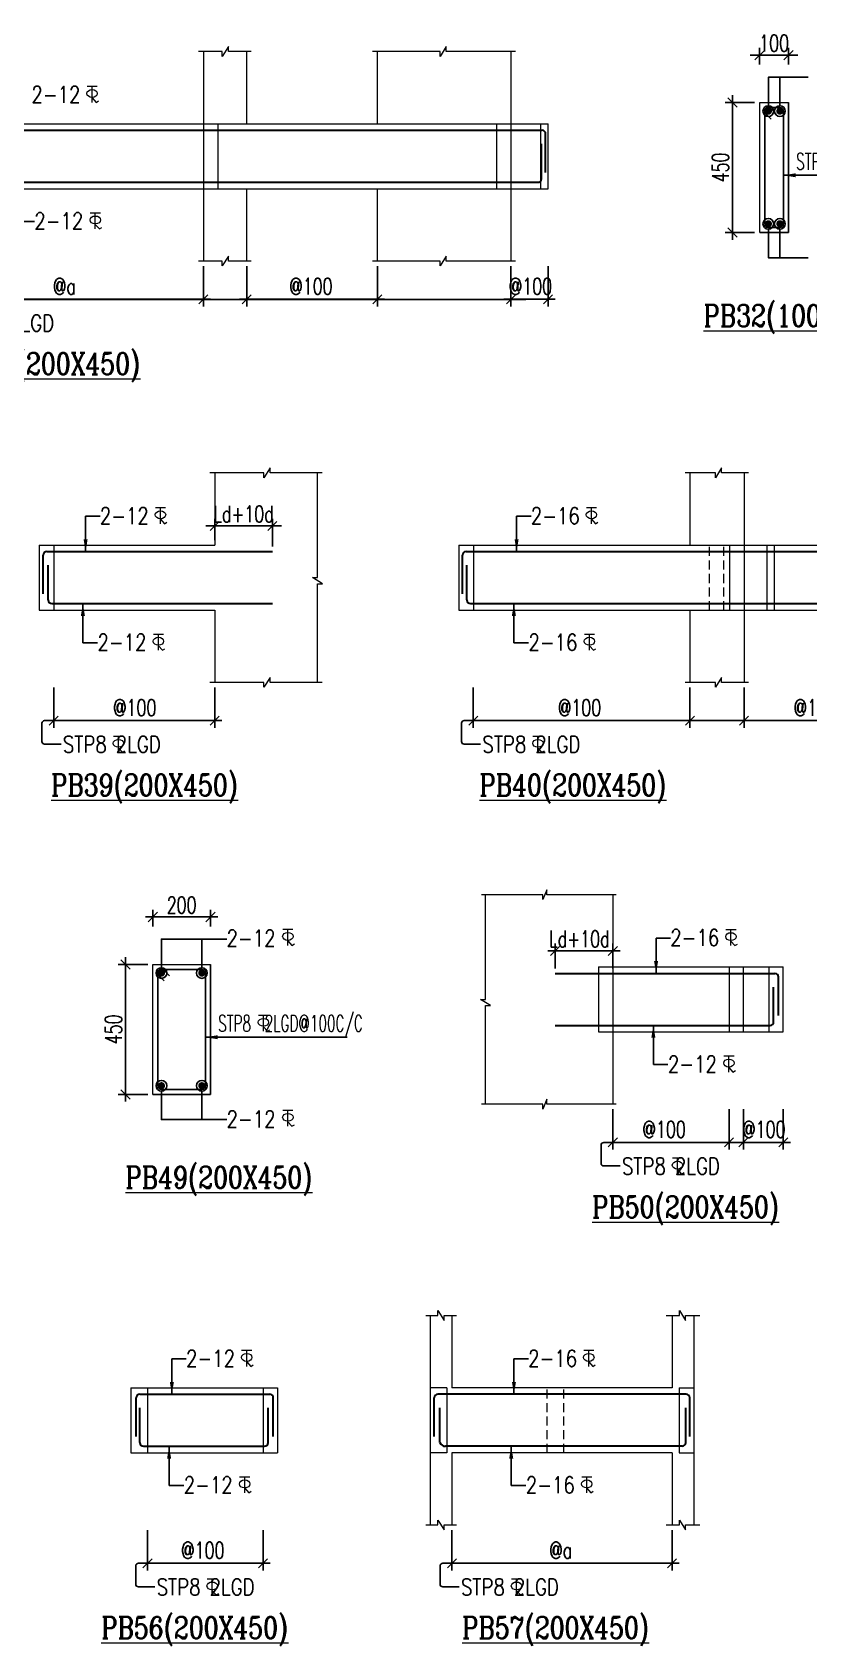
# Model space of a CAD drawing. Header units: millimetres. Extents: x 1277257 to 1543892, y 206696 to 309376.
# Drawn here: x 1515721 to 1526478, y 217392 to 239728 of the extents above; entities that cross this region are included whole.
import ezdxf

# ---------------------------------------------------------------- set-up
doc = ezdxf.new("R2010")
doc.units = ezdxf.units.MM
doc.header["$LTSCALE"] = 500
doc.header["$MEASUREMENT"] = 0
doc.header["$PDMODE"] = 34
doc.linetypes.add('HIDDEN', pattern=[0.375, 0.25, -0.125])
doc.layers.get('Defpoints').update_dxf_attribs({"lineweight": 0})
for name, color, linetype, lineweight in [('BEAM ELE', 2, 'Continuous', 15), ('DIM', 1, 'Continuous', 20), ('TAXT', 3, 'Continuous', 15), ('TEXT', 7, 'Continuous', 13), ('TEXT2', 3, 'Continuous', 15), ('TOWER AREA BEAM..', 3, 'Continuous', 20)]:
    doc.layers.add(name, color=color, linetype=linetype, lineweight=lineweight)
for name, color, linetype in [('D', 10, 'Continuous'), ('DIM-ST', 1, 'Continuous'), ('ST DIM.', 1, 'Continuous'), ('STEEL', 1, 'Continuous')]:
    doc.layers.add(name, color=color, linetype=linetype)
doc.styles.add('2MM', font='romans.shx', dxfattribs={"width": 0.7})
doc.styles.add('BHTESHT$0$HSCC2', font='romanc.shx')
doc.styles.add('haider', font='romans.shx')
doc.dimstyles.new('SHUIB MOD.', dxfattribs={"dimtxt": 230, "dimasz": 130, "dimexe": 100, "dimexo": 70, "dimgap": 50, "dimtad": 2, "dimdec": 0, "dimzin": 4, "dimdsep": 46, "dimtxsty": '2MM', "dimblk": 'OBLIQUE', "dimcen": 0.09, "dimdle": 100, "dimclrd": 1, "dimclre": 1, "dimclrt": 3, "dimadec": 0, "dimazin": 0, "dimtfac": 1, "dimtdec": 0, "dimtix": 1, "dimtmove": 2, "dimatfit": 3, "dimfxl": 100, "dimtolj": 1, "dimlwd": -1, "dimarcsym": 0})

# ---------------------------------------------------------------- blocks, each defined once
blk = doc.blocks.new('A$C76682FD6')
at = {"layer": 'TEXT', "color": 3, "ltscale": 0.2}
for p, q in [((143, 219, -1), (2, 219, -1)), ((72, 0, -1), (72, 219, -1)), ((72, 63, -1), (128, 0, -1)), ((128, 0, -1), (162, 21))]:
    blk.add_line(p, q, dxfattribs=at)
blk.add_ellipse((72, 124, -1), major_axis=(72.3, 0), ratio=0.753223, dxfattribs=at)
blk = doc.blocks.new('_Oblique')
at = {"color": 0, "linetype": 'ByBlock', "lineweight": -2}
blk.add_line((-0.5, -0.5), (0.5, 0.5), dxfattribs=at)
blk = doc.blocks.new('*D160')
at = {"layer": 'Defpoints', "color": 0, "ltscale": 100, "transparency": 16777216}
for p in [(1514542, 236561, 1175953), (1518092, 236561, 1175953), (1518092, 236031)]:
    blk.add_point(p, dxfattribs=at)
at = {"layer": 'ST DIM.', "color": 1, "lineweight": -2, "ltscale": 100, "transparency": 16777216}
for p, q in [((1514542, 236491), (1514542, 235931)), ((1518092, 236491), (1518092, 235931))]:
    blk.add_line(p, q, dxfattribs=at)
at = {"layer": 'ST DIM.', "color": 1, "ltscale": 100, "transparency": 16777216}
blk.add_line((1514442, 236031), (1518192, 236031), dxfattribs=at)
at = {"layer": 'ST DIM.', "color": 1, "ltscale": 100, "transparency": 16777216, "xscale": 125, "yscale": 125, "zscale": 125, "rotation": 180}
blk.add_blockref('_Oblique', (1514542, 236031), dxfattribs=at)
at = {"layer": 'ST DIM.', "color": 1, "ltscale": 100, "transparency": 16777216, "xscale": 125, "yscale": 125, "zscale": 125}
blk.add_blockref('_Oblique', (1518092, 236031), dxfattribs=at)
at = {"layer": 'ST DIM.', "color": 3, "ltscale": 100, "transparency": 16777216, "insert": (1516167, 236211), "char_height": 230, "attachment_point": 5, "style": '2MM'}
blk.add_mtext('\\A1;@a', dxfattribs=at)
blk = doc.blocks.new('*D161')
at = {"layer": 'Defpoints', "color": 0, "ltscale": 100, "transparency": 16777216}
for p in [(1518692, 236561, 1175953), (1520502, 236561, 1175953), (1520502, 236031)]:
    blk.add_point(p, dxfattribs=at)
at = {"layer": 'ST DIM.', "color": 1, "lineweight": -2, "ltscale": 100, "transparency": 16777216}
for p, q in [((1518692, 236491), (1518692, 235931)), ((1520502, 236491), (1520502, 235931))]:
    blk.add_line(p, q, dxfattribs=at)
at = {"layer": 'ST DIM.', "color": 1, "ltscale": 100, "transparency": 16777216}
blk.add_line((1518592, 236031), (1520602, 236031), dxfattribs=at)
at = {"layer": 'ST DIM.', "color": 1, "ltscale": 100, "transparency": 16777216, "xscale": 125, "yscale": 125, "zscale": 125, "rotation": 180}
blk.add_blockref('_Oblique', (1518692, 236031), dxfattribs=at)
at = {"layer": 'ST DIM.', "color": 1, "ltscale": 100, "transparency": 16777216, "xscale": 125, "yscale": 125, "zscale": 125}
blk.add_blockref('_Oblique', (1520502, 236031), dxfattribs=at)
at = {"layer": 'ST DIM.', "color": 3, "ltscale": 100, "transparency": 16777216, "insert": (1519582, 236211), "char_height": 230, "attachment_point": 5, "style": '2MM'}
blk.add_mtext('\\A1;@100', dxfattribs=at)
blk = doc.blocks.new('*D162')
at = {"layer": 'Defpoints', "color": 0, "ltscale": 100, "transparency": 16777216}
for p in [(1522352, 236561, 1175953), (1522867, 236561, 1175953), (1522867, 236031)]:
    blk.add_point(p, dxfattribs=at)
at = {"layer": 'ST DIM.', "color": 1, "lineweight": -2, "ltscale": 100, "transparency": 16777216}
for p, q in [((1522352, 236491), (1522352, 235931)), ((1522867, 236491), (1522867, 235931))]:
    blk.add_line(p, q, dxfattribs=at)
at = {"layer": 'ST DIM.', "color": 1, "ltscale": 100, "transparency": 16777216}
blk.add_line((1522252, 236031), (1522967, 236031), dxfattribs=at)
at = {"layer": 'ST DIM.', "color": 1, "ltscale": 100, "transparency": 16777216, "xscale": 125, "yscale": 125, "zscale": 125, "rotation": 180}
blk.add_blockref('_Oblique', (1522352, 236031), dxfattribs=at)
at = {"layer": 'ST DIM.', "color": 1, "ltscale": 100, "transparency": 16777216, "xscale": 125, "yscale": 125, "zscale": 125}
blk.add_blockref('_Oblique', (1522867, 236031), dxfattribs=at)
at = {"layer": 'ST DIM.', "color": 3, "ltscale": 100, "transparency": 16777216, "insert": (1522623, 236211), "char_height": 230, "attachment_point": 5, "style": '2MM'}
blk.add_mtext('\\A1;@100', dxfattribs=at)
blk = doc.blocks.new('*D163')
at = {"layer": 'Defpoints', "color": 0, "ltscale": 100, "transparency": 16777216}
for p in [(1525798, 239412), (1525798, 239210, 0), (1526198, 239210, 0)]:
    blk.add_point(p, dxfattribs=at)
at = {"layer": 'DIM-ST', "color": 1, "lineweight": -2, "ltscale": 100, "transparency": 16777216}
for p, q in [((1525798, 239280), (1525798, 239512)), ((1526198, 239280), (1526198, 239512))]:
    blk.add_line(p, q, dxfattribs=at)
at = {"layer": 'DIM-ST', "color": 1, "ltscale": 100, "transparency": 16777216}
for p, q in [((1525798, 239412), (1525668, 239412)), ((1526198, 239412), (1525798, 239412)), ((1526198, 239412), (1526328, 239412))]:
    blk.add_line(p, q, dxfattribs=at)
at = {"layer": 'DIM-ST', "color": 1, "ltscale": 100, "transparency": 16777216, "xscale": 130, "yscale": 130, "zscale": 130}
blk.add_blockref('_Oblique', (1525798, 239412), dxfattribs=at)
at = {"layer": 'DIM-ST', "color": 1, "ltscale": 100, "transparency": 16777216, "xscale": 130, "yscale": 130, "zscale": 130, "rotation": 180}
blk.add_blockref('_Oblique', (1526198, 239412), dxfattribs=at)
at = {"layer": 'DIM-ST', "color": 3, "ltscale": 100, "transparency": 16777216, "insert": (1525998, 239577), "char_height": 230, "attachment_point": 5, "style": '2MM'}
blk.add_mtext('\\A1;100', dxfattribs=at)
blk = doc.blocks.new('*D164')
at = {"layer": 'Defpoints', "color": 0, "ltscale": 100, "transparency": 16777216}
for p in [(1525798, 238756, 0), (1525420, 236956), (1525798, 236956, 0)]:
    blk.add_point(p, dxfattribs=at)
at = {"layer": 'DIM-ST', "color": 1, "ltscale": 100, "transparency": 16777216}
blk.add_line((1525420, 238856), (1525420, 236856), dxfattribs=at)
at = {"layer": 'DIM-ST', "color": 1, "lineweight": -2, "ltscale": 100, "transparency": 16777216}
for p, q in [((1525728, 238756), (1525320, 238756)), ((1525728, 236956), (1525320, 236956))]:
    blk.add_line(p, q, dxfattribs=at)
at = {"layer": 'DIM-ST', "color": 1, "ltscale": 100, "transparency": 16777216, "xscale": 130, "yscale": 130, "zscale": 130}
for p, rotation in [((1525420, 238756), 90), ((1525420, 236956), 270)]:
    blk.add_blockref('_Oblique', p, dxfattribs=dict(at, rotation=rotation))
at = {"layer": 'DIM-ST', "color": 3, "ltscale": 100, "transparency": 16777216, "insert": (1525255, 237856), "char_height": 230, "attachment_point": 5, "rotation": 90, "style": '2MM'}
blk.add_mtext('\\A1;450', dxfattribs=at)
blk = doc.blocks.new('*D174')
at = {"layer": 'Defpoints', "color": 0, "ltscale": 100, "transparency": 16777216}
for p in [(1516019, 230729, 6), (1518249, 230729, 6), (1518249, 230198)]:
    blk.add_point(p, dxfattribs=at)
at = {"layer": 'ST DIM.', "color": 1, "lineweight": -2, "ltscale": 100, "transparency": 16777216}
for p, q in [((1516019, 230659), (1516019, 230098)), ((1518249, 230659), (1518249, 230098))]:
    blk.add_line(p, q, dxfattribs=at)
at = {"layer": 'ST DIM.', "color": 1, "ltscale": 100, "transparency": 16777216}
blk.add_line((1515919, 230198), (1518349, 230198), dxfattribs=at)
at = {"layer": 'ST DIM.', "color": 1, "ltscale": 100, "transparency": 16777216, "xscale": 125, "yscale": 125, "zscale": 125, "rotation": 180}
blk.add_blockref('_Oblique', (1516019, 230198), dxfattribs=at)
at = {"layer": 'ST DIM.', "color": 1, "ltscale": 100, "transparency": 16777216, "xscale": 125, "yscale": 125, "zscale": 125}
blk.add_blockref('_Oblique', (1518249, 230198), dxfattribs=at)
at = {"layer": 'ST DIM.', "color": 3, "ltscale": 100, "transparency": 16777216, "insert": (1517141, 230378), "char_height": 230, "attachment_point": 5, "style": '2MM'}
blk.add_mtext('\\A1;@100', dxfattribs=at)
blk = doc.blocks.new('*D175')
at = {"layer": 'Defpoints', "color": 0, "ltscale": 100, "transparency": 16777216}
for p in [(1519049, 232894), (1518249, 232629), (1519049, 232539, -2615365)]:
    blk.add_point(p, dxfattribs=at)
at = {"layer": 'ST DIM.', "color": 1, "lineweight": -2, "ltscale": 100, "transparency": 16777216}
for p, q in [((1518249, 232699), (1518249, 232994)), ((1519049, 232609), (1519049, 232994))]:
    blk.add_line(p, q, dxfattribs=at)
at = {"layer": 'ST DIM.', "color": 1, "ltscale": 100, "transparency": 16777216}
for p, q in [((1518249, 232894), (1518124, 232894)), ((1518249, 232894), (1519049, 232894)), ((1519049, 232894), (1519174, 232894))]:
    blk.add_line(p, q, dxfattribs=at)
at = {"layer": 'ST DIM.', "color": 1, "ltscale": 100, "transparency": 16777216, "xscale": 125, "yscale": 125, "zscale": 125}
blk.add_blockref('_Oblique', (1518249, 232894), dxfattribs=at)
at = {"layer": 'ST DIM.', "color": 1, "ltscale": 100, "transparency": 16777216, "xscale": 125, "yscale": 125, "zscale": 125, "rotation": 180}
blk.add_blockref('_Oblique', (1519049, 232894), dxfattribs=at)
at = {"layer": 'ST DIM.', "color": 3, "ltscale": 100, "transparency": 16777216, "insert": (1518649, 233059), "char_height": 230, "attachment_point": 5, "style": '2MM'}
blk.add_mtext('\\A1;Ld+10d', dxfattribs=at)
blk = doc.blocks.new('*D176')
at = {"layer": 'Defpoints', "color": 0, "ltscale": 100, "transparency": 16777216}
for p in [(1525582, 230729, 6), (1527531, 230729, 6), (1527531, 230198)]:
    blk.add_point(p, dxfattribs=at)
at = {"layer": 'ST DIM.', "color": 1, "lineweight": -2, "ltscale": 100, "transparency": 16777216}
for p, q in [((1525582, 230659), (1525582, 230098)), ((1527531, 230659), (1527531, 230098))]:
    blk.add_line(p, q, dxfattribs=at)
at = {"layer": 'ST DIM.', "color": 1, "ltscale": 100, "transparency": 16777216}
blk.add_line((1525482, 230198), (1527631, 230198), dxfattribs=at)
at = {"layer": 'ST DIM.', "color": 1, "ltscale": 100, "transparency": 16777216, "xscale": 125, "yscale": 125, "zscale": 125, "rotation": 180}
blk.add_blockref('_Oblique', (1525582, 230198), dxfattribs=at)
at = {"layer": 'ST DIM.', "color": 1, "ltscale": 100, "transparency": 16777216, "xscale": 125, "yscale": 125, "zscale": 125}
blk.add_blockref('_Oblique', (1527531, 230198), dxfattribs=at)
at = {"layer": 'ST DIM.', "color": 3, "ltscale": 100, "transparency": 16777216, "insert": (1526568, 230378), "char_height": 230, "attachment_point": 5, "style": '2MM'}
blk.add_mtext('\\A1;@100', dxfattribs=at)
blk = doc.blocks.new('*D177')
at = {"layer": 'Defpoints', "color": 0, "ltscale": 100, "transparency": 16777216}
for p in [(1521831, 230729, 6), (1524832, 230729, 6), (1524832, 230198)]:
    blk.add_point(p, dxfattribs=at)
at = {"layer": 'ST DIM.', "color": 1, "lineweight": -2, "ltscale": 100, "transparency": 16777216}
for p, q in [((1521831, 230659), (1521831, 230098)), ((1524832, 230659), (1524832, 230098))]:
    blk.add_line(p, q, dxfattribs=at)
at = {"layer": 'ST DIM.', "color": 1, "ltscale": 100, "transparency": 16777216}
blk.add_line((1521731, 230198), (1524932, 230198), dxfattribs=at)
at = {"layer": 'ST DIM.', "color": 1, "ltscale": 100, "transparency": 16777216, "xscale": 125, "yscale": 125, "zscale": 125, "rotation": 180}
blk.add_blockref('_Oblique', (1521831, 230198), dxfattribs=at)
at = {"layer": 'ST DIM.', "color": 1, "ltscale": 100, "transparency": 16777216, "xscale": 125, "yscale": 125, "zscale": 125}
blk.add_blockref('_Oblique', (1524832, 230198), dxfattribs=at)
at = {"layer": 'ST DIM.', "color": 3, "ltscale": 100, "transparency": 16777216, "insert": (1523303, 230378), "char_height": 230, "attachment_point": 5, "style": '2MM'}
blk.add_mtext('\\A1;@100', dxfattribs=at)
blk = doc.blocks.new('*D186')
at = {"layer": 'Defpoints', "color": 0, "ltscale": 100, "transparency": 16777216}
for p in [(1517391, 227480), (1517391, 227278, 0), (1518191, 227278, 0)]:
    blk.add_point(p, dxfattribs=at)
at = {"layer": 'DIM-ST', "color": 1, "ltscale": 100, "transparency": 16777216}
blk.add_line((1518291, 227480), (1517291, 227480), dxfattribs=at)
at = {"layer": 'DIM-ST', "color": 1, "lineweight": -2, "ltscale": 100, "transparency": 16777216}
for p, q in [((1517391, 227348), (1517391, 227580)), ((1518191, 227348), (1518191, 227580))]:
    blk.add_line(p, q, dxfattribs=at)
at = {"layer": 'DIM-ST', "color": 1, "ltscale": 100, "transparency": 16777216, "xscale": 130, "yscale": 130, "zscale": 130, "rotation": 180}
blk.add_blockref('_Oblique', (1517391, 227480), dxfattribs=at)
at = {"layer": 'DIM-ST', "color": 1, "ltscale": 100, "transparency": 16777216, "xscale": 130, "yscale": 130, "zscale": 130}
blk.add_blockref('_Oblique', (1518191, 227480), dxfattribs=at)
at = {"layer": 'DIM-ST', "color": 3, "ltscale": 100, "transparency": 16777216, "insert": (1517791, 227645), "char_height": 230, "attachment_point": 5, "style": '2MM'}
blk.add_mtext('\\A1;200', dxfattribs=at)
blk = doc.blocks.new('*D187')
at = {"layer": 'Defpoints', "color": 0, "ltscale": 100, "transparency": 16777216}
for p in [(1517391, 226824, 0), (1517012, 225024), (1517391, 225024, 0)]:
    blk.add_point(p, dxfattribs=at)
at = {"layer": 'DIM-ST', "color": 1, "lineweight": -2, "ltscale": 100, "transparency": 16777216}
for p, q in [((1517321, 226824), (1516912, 226824)), ((1517321, 225024), (1516912, 225024))]:
    blk.add_line(p, q, dxfattribs=at)
at = {"layer": 'DIM-ST', "color": 1, "ltscale": 100, "transparency": 16777216}
blk.add_line((1517012, 226924), (1517012, 224924), dxfattribs=at)
at = {"layer": 'DIM-ST', "color": 1, "ltscale": 100, "transparency": 16777216, "xscale": 130, "yscale": 130, "zscale": 130}
for p, rotation in [((1517012, 226824), 90), ((1517012, 225024), 270)]:
    blk.add_blockref('_Oblique', p, dxfattribs=dict(at, rotation=rotation))
at = {"layer": 'DIM-ST', "color": 3, "ltscale": 100, "transparency": 16777216, "insert": (1516847, 225924), "char_height": 230, "attachment_point": 5, "rotation": 90, "style": '2MM'}
blk.add_mtext('\\A1;450', dxfattribs=at)
blk = doc.blocks.new('*D188')
at = {"layer": 'Defpoints', "color": 0, "ltscale": 100, "transparency": 16777216}
for p in [(1523764, 224889, 6), (1525374, 224889, 6), (1525374, 224359)]:
    blk.add_point(p, dxfattribs=at)
at = {"layer": 'ST DIM.', "color": 1, "lineweight": -2, "ltscale": 100, "transparency": 16777216}
for p, q in [((1523764, 224819), (1523764, 224259)), ((1525374, 224819), (1525374, 224259))]:
    blk.add_line(p, q, dxfattribs=at)
at = {"layer": 'ST DIM.', "color": 1, "ltscale": 100, "transparency": 16777216}
blk.add_line((1523664, 224359), (1525474, 224359), dxfattribs=at)
at = {"layer": 'ST DIM.', "color": 1, "ltscale": 100, "transparency": 16777216, "xscale": 125, "yscale": 125, "zscale": 125, "rotation": 180}
blk.add_blockref('_Oblique', (1523764, 224359), dxfattribs=at)
at = {"layer": 'ST DIM.', "color": 1, "ltscale": 100, "transparency": 16777216, "xscale": 125, "yscale": 125, "zscale": 125}
blk.add_blockref('_Oblique', (1525374, 224359), dxfattribs=at)
at = {"layer": 'ST DIM.', "color": 3, "ltscale": 100, "transparency": 16777216, "insert": (1524475, 224539), "char_height": 230, "attachment_point": 5, "style": '2MM'}
blk.add_mtext('\\A1;@100', dxfattribs=at)
blk = doc.blocks.new('*D189')
at = {"layer": 'Defpoints', "color": 0, "ltscale": 100, "transparency": 16777216}
for p in [(1525574, 224889, 6), (1526124, 224889, 6), (1526124, 224359)]:
    blk.add_point(p, dxfattribs=at)
at = {"layer": 'ST DIM.', "color": 1, "lineweight": -2, "ltscale": 100, "transparency": 16777216}
for p, q in [((1525574, 224819), (1525574, 224259)), ((1526124, 224819), (1526124, 224259))]:
    blk.add_line(p, q, dxfattribs=at)
at = {"layer": 'ST DIM.', "color": 1, "ltscale": 100, "transparency": 16777216}
blk.add_line((1525474, 224359), (1526224, 224359), dxfattribs=at)
at = {"layer": 'ST DIM.', "color": 1, "ltscale": 100, "transparency": 16777216, "xscale": 125, "yscale": 125, "zscale": 125, "rotation": 180}
blk.add_blockref('_Oblique', (1525574, 224359), dxfattribs=at)
at = {"layer": 'ST DIM.', "color": 1, "ltscale": 100, "transparency": 16777216, "xscale": 125, "yscale": 125, "zscale": 125}
blk.add_blockref('_Oblique', (1526124, 224359), dxfattribs=at)
at = {"layer": 'ST DIM.', "color": 3, "ltscale": 100, "transparency": 16777216, "insert": (1525856, 224539), "char_height": 230, "attachment_point": 5, "style": '2MM'}
blk.add_mtext('\\A1;@100', dxfattribs=at)
blk = doc.blocks.new('*D201')
at = {"layer": 'Defpoints', "color": 0, "ltscale": 100, "transparency": 16777216}
for p in [(1517318, 219063, 6), (1518918, 219063, 6), (1518918, 218533)]:
    blk.add_point(p, dxfattribs=at)
at = {"layer": 'ST DIM.', "color": 1, "lineweight": -2, "ltscale": 100, "transparency": 16777216}
for p, q in [((1517318, 218993), (1517318, 218433)), ((1518918, 218993), (1518918, 218433))]:
    blk.add_line(p, q, dxfattribs=at)
at = {"layer": 'ST DIM.', "color": 1, "ltscale": 100, "transparency": 16777216}
blk.add_line((1517218, 218533), (1519018, 218533), dxfattribs=at)
at = {"layer": 'ST DIM.', "color": 1, "ltscale": 100, "transparency": 16777216, "xscale": 125, "yscale": 125, "zscale": 125, "rotation": 180}
blk.add_blockref('_Oblique', (1517318, 218533), dxfattribs=at)
at = {"layer": 'ST DIM.', "color": 1, "ltscale": 100, "transparency": 16777216, "xscale": 125, "yscale": 125, "zscale": 125}
blk.add_blockref('_Oblique', (1518918, 218533), dxfattribs=at)
at = {"layer": 'ST DIM.', "color": 3, "ltscale": 100, "transparency": 16777216, "insert": (1518084, 218713), "char_height": 230, "attachment_point": 5, "style": '2MM'}
blk.add_mtext('\\A1;@100', dxfattribs=at)
blk = doc.blocks.new('*D202')
at = {"layer": 'Defpoints', "color": 0, "ltscale": 100, "transparency": 16777216}
for p in [(1521534, 219063, 6), (1524584, 219063, 6), (1521534, 218533)]:
    blk.add_point(p, dxfattribs=at)
at = {"layer": 'ST DIM.', "color": 1, "lineweight": -2, "ltscale": 100, "transparency": 16777216}
for p, q in [((1521534, 218993), (1521534, 218433)), ((1524584, 218993), (1524584, 218433))]:
    blk.add_line(p, q, dxfattribs=at)
at = {"layer": 'ST DIM.', "color": 1, "ltscale": 100, "transparency": 16777216}
blk.add_line((1524684, 218533), (1521434, 218533), dxfattribs=at)
at = {"layer": 'ST DIM.', "color": 1, "ltscale": 100, "transparency": 16777216, "xscale": 125, "yscale": 125, "zscale": 125, "rotation": 180}
blk.add_blockref('_Oblique', (1521534, 218533), dxfattribs=at)
at = {"layer": 'ST DIM.', "color": 1, "ltscale": 100, "transparency": 16777216, "xscale": 125, "yscale": 125, "zscale": 125}
blk.add_blockref('_Oblique', (1524584, 218533), dxfattribs=at)
at = {"layer": 'ST DIM.', "color": 3, "ltscale": 100, "transparency": 16777216, "insert": (1523043, 218713), "char_height": 230, "attachment_point": 5, "style": '2MM'}
blk.add_mtext('\\A1;@a', dxfattribs=at)
blk = doc.blocks.new('*D213')
at = {"layer": 'Defpoints', "color": 0, "ltscale": 100, "transparency": 16777216}
for p in [(1523764, 227011), (1522964, 226699), (1523764, 226699, -775853)]:
    blk.add_point(p, dxfattribs=at)
at = {"layer": 'ST DIM.', "color": 1, "ltscale": 100, "transparency": 16777216}
blk.add_line((1522864, 227011), (1523864, 227011), dxfattribs=at)
at = {"layer": 'ST DIM.', "color": 1, "lineweight": -2, "ltscale": 100, "transparency": 16777216}
for p, q in [((1522964, 226769), (1522964, 227111)), ((1523764, 226769), (1523764, 227111))]:
    blk.add_line(p, q, dxfattribs=at)
at = {"layer": 'ST DIM.', "color": 1, "ltscale": 100, "transparency": 16777216, "xscale": 125, "yscale": 125, "zscale": 125, "rotation": 180}
blk.add_blockref('_Oblique', (1522964, 227011), dxfattribs=at)
at = {"layer": 'ST DIM.', "color": 1, "ltscale": 100, "transparency": 16777216, "xscale": 125, "yscale": 125, "zscale": 125}
blk.add_blockref('_Oblique', (1523764, 227011), dxfattribs=at)
at = {"layer": 'ST DIM.', "color": 3, "ltscale": 100, "transparency": 16777216, "insert": (1523301, 227176), "char_height": 230, "attachment_point": 5, "style": '2MM'}
blk.add_mtext('\\A1;Ld+10d', dxfattribs=at)

msp = doc.modelspace()

# ---------------------------------------------------------------- linework, layer by layer
at = {"layer": 'BEAM ELE', "color": 3}
for points, elevation in [([(1518754.3, 239461.1), (1518438.8, 239461.1), (1518438.8, 239529.8), (1518354.2, 239393.1), (1518354.2, 239461.1), (1518025.5, 239461.1)], -1175936.2), ([(1522414.3, 239461.1), (1521454.6, 239461.1), (1521454.6, 239529.8), (1521370.1, 239393.1), (1521370.1, 239461.1), (1520435.5, 239461.1)], 10.5), ([(1518754.3, 236561.1), (1518438.8, 236561.1), (1518438.8, 236629.8), (1518354.2, 236493.1), (1518354.2, 236561.1), (1518025.5, 236561.1)], -1175936.2), ([(1522414.3, 236561.1), (1521454.6, 236561.1), (1521454.6, 236629.8), (1521370.1, 236493.1), (1521370.1, 236561.1), (1520435.5, 236561.1)], 10.5), ([(1521171.4, 221963.4), (1521341.3, 221963.4), (1521341.3, 222032.1), (1521425.8, 221895.4), (1521425.8, 221963.4), (1521600.2, 221963.4)], 0), ([(1524501, 221963.4), (1524687.8, 221963.4), (1524687.8, 222032.1), (1524772.3, 221895.4), (1524772.3, 221963.4), (1524969.3, 221963.4)], 0), ([(1521171.4, 219063.4), (1521341.3, 219063.4), (1521341.3, 219132.1), (1521425.8, 218995.4), (1521425.8, 219063.4), (1521600.2, 219063.4)], 0), ([(1524501, 219063.4), (1524687.8, 219063.4), (1524687.8, 219132.1), (1524772.3, 218995.4), (1524772.3, 219063.4), (1524969.3, 219063.4)], 0)]:
    msp.add_lwpolyline(points, dxfattribs=dict(at, elevation=elevation))
for points in [[(1519736.1, 233628.6), (1519016.1, 233628.6), (1519016.1, 233697.2), (1518931.6, 233560.5), (1518931.6, 233628.6), (1518182.8, 233628.6)], [(1525644.4, 233628.6), (1525271.6, 233628.6), (1525271.6, 233697.2), (1525187, 233560.5), (1525187, 233628.6), (1524765.6, 233628.6)], [(1519673.4, 230728.6), (1519673.4, 232094), (1519742.1, 232094), (1519605.4, 232178.6), (1519673.4, 232178.6), (1519673.4, 233628.6)], [(1519736.1, 230728.6), (1519016.1, 230728.6), (1519016.1, 230797.2), (1518931.6, 230660.5), (1518931.6, 230728.6), (1518182.8, 230728.6)], [(1525644.4, 230728.6), (1525271.6, 230728.6), (1525271.6, 230797.2), (1525187, 230660.5), (1525187, 230728.6), (1524765.6, 230728.6)], [(1523811.9, 227789.1), (1522850.6, 227789.1), (1522850.6, 227857.8), (1522793.8, 227721.1), (1522793.8, 227789.1), (1521946.8, 227789.1)], [(1521998.5, 224889.1), (1521998.5, 226254.5), (1522067.2, 226254.5), (1521930.5, 226339.1), (1521998.5, 226339.1), (1521998.5, 227789.1)], [(1523811.9, 224889.1), (1522850.6, 224889.1), (1522850.6, 224957.8), (1522793.8, 224821.1), (1522793.8, 224889.1), (1521946.8, 224889.1)]]:
    msp.add_lwpolyline(points, dxfattribs=at)
at = {"layer": 'ST DIM.'}
for points, elevation in [([(1525918.4, 238710.6), (1525918.4, 239105.4), (1526469, 239105.4)], 0.4), ([(1526078.4, 238710.6), (1526078.4, 239105.4), (1526469, 239105.4)], 0.4), ([(1525918.4, 237002.1), (1525918.4, 236607.3), (1526469, 236607.3)], 0.4), ([(1526078.4, 237002.1), (1526078.4, 236607.3), (1526469, 236607.3)], 0.4), ([(1517510.9, 226778.4), (1517510.9, 227173.2), (1518418.5, 227173.2)], -0.1), ([(1518070.9, 226778.4), (1518070.9, 227173.2), (1518418.5, 227173.2)], -0.1), ([(1517510.9, 225069.9), (1517510.9, 224675.1), (1518418.5, 224675.1)], -0.1), ([(1518070.9, 225069.9), (1518070.9, 224675.1), (1518418.5, 224675.1)], -0.1)]:
    msp.add_lwpolyline(points, dxfattribs=dict(at, elevation=elevation))
for points, elevation in [([(1514642.9, 235705.4), (1514414.5, 235705.4, -0.4142136), (1514378.7, 235741.2), (1514378.7, 235994.8, -0.4142136), (1514414.5, 236030.6), (1522560.2, 236030.6)], -1175938.9), ([(1516120.3, 229872.9), (1515892, 229872.9, -0.4142136), (1515856.2, 229908.7), (1515856.2, 230162.2, -0.4142136), (1515892, 230198), (1516019.1, 230198)], -2.7), ([(1521932.1, 229872.9), (1521703.7, 229872.9, -0.4142136), (1521668, 229908.7), (1521668, 230162.2, -0.4142136), (1521703.7, 230198), (1526410.6, 230198)], -6.3), ([(1523865.7, 224033.4), (1523637.4, 224033.4, -0.4142136), (1523601.6, 224069.2), (1523601.6, 224322.8, -0.4142136), (1523637.4, 224358.6), (1525953.1, 224358.6)], -2.7), ([(1517419.7, 218207.8), (1517191.3, 218207.8, -0.4142136), (1517155.6, 218243.5), (1517155.6, 218497.1, -0.4142136), (1517191.3, 218532.9), (1517318.4, 218532.9)], -601194.2), ([(1521635.4, 218207.8), (1521407, 218207.8, -0.4142136), (1521371.2, 218243.5), (1521371.2, 218497.1, -0.4142136), (1521407, 218532.9), (1521534.1, 218532.9)], -2.8)]:
    msp.add_lwpolyline(points, format="xyb", dxfattribs=dict(at, elevation=elevation))
for centre in [(1525918.4, 238636.4, 0.4), (1526078.4, 238636.4, 0.4), (1525918.4, 237076.4, 0.4), (1526078.4, 237076.4, 0.4), (1517510.9, 226704.1, -0.1), (1518070.9, 226704.1, -0.1), (1517510.9, 225144.1, -0.1), (1518070.9, 225144.1, -0.1)]:
    msp.add_circle(centre, 74.3, dxfattribs=at)
at = {"layer": 'STEEL', "color": 4, "lineweight": 30, "ltscale": 10}
for p, q in [((1513953.3, 238371.1, -130.2), (1522783.5, 238371.1, -2346130.8)), ((1522777.5, 237701.1, -599967.5), (1522777.5, 238182.2, -599967.5)), ((1522833.3, 237787.4, -176), (1522833.3, 238321.1, -176)), ((1514036.9, 237651.1, -599931.9), (1522727.5, 237651.1, -2883022)), ((1515923.4, 232538.6, -140.7), (1519048.9, 232538.6, -2615365.3)), ((1521730.4, 232538.6, -140.7), (1527658.3, 232538.6, -2346141.3)), ((1515873.4, 231954.8, -186.5), (1515873.4, 232488.6, -186.5)), ((1515941.4, 231868.6, -599978), (1515941.4, 232349.6, -599978)), ((1521680.4, 231954.8, -186.5), (1521680.4, 232488.6, -186.5)), ((1521741.5, 231868.6, -599978), (1521741.5, 232349.6, -599978)), ((1515991.4, 231818.6, -599942.4), (1519048.9, 231818.6, -3226726.4)), ((1521791.5, 231818.6, -599942.4), (1527591.6, 231818.6, -2883032.6)), ((1522964.4, 226699.1, 653837.1), (1526010, 226699.1, -2299807.7)), ((1525992, 226029.1, -599978), (1525992, 226510.1, -599978)), ((1526060, 226115.4, -186.5), (1526060, 226649.1, -186.5)), ((1522964.4, 225979.1, 156489.4), (1525942, 225979.1, -2877501.1)), ((1517162.4, 220289.7, -186.5), (1517162.4, 220823.4, -186.5)), ((1517211.9, 220203.4, -599978), (1517211.9, 220684.5, -599978)), ((1517212.4, 220873.4, -140.7), (1519010.7, 220873.4, -1281856.1)), ((1518988.5, 220203.4, -599978), (1518988.5, 220684.5, -599978)), ((1519060.7, 220289.7, -186.5), (1519060.7, 220823.4, -186.5)), ((1521291.2, 220289.7, -186.5), (1521291.2, 220823.4, -186.5)), ((1524778.9, 220873.4, -140.8), (1521341, 220873.4, -2346141.3)), ((1521369.3, 220203.4, -599978), (1521369.3, 220684.5, -599978)), ((1524773.1, 220203.4, -599978), (1524773.1, 220684.5, -599978)), ((1524828.9, 220289.7, -186.5), (1524828.9, 220823.4, -186.5)), ((1517261.9, 220153.4, -599942.4), (1518938.5, 220153.4, -1826933.4)), ((1524723.1, 220153.4, -599942.4), (1521444.5, 220153.4, -595161))]:
    msp.add_line(p, q, dxfattribs=at)
at = {"layer": 'STEEL', "color": 6, "ltscale": 10}
for points, elevation in [([(1526028.5, 238599.8), (1525954.7, 238673.6, 0.4142136), (1525881.8, 238673.6), (1525881.8, 238673.6, 0.4142136), (1525881.8, 238600.7), (1525955.6, 238526.9)], 0.4), ([(1517621, 226667.6), (1517547.2, 226741.4, 0.4142136), (1517474.3, 226741.4), (1517474.3, 226741.4, 0.4142136), (1517474.3, 226668.5), (1517548.1, 226594.7)], -0.1)]:
    msp.add_lwpolyline(points, format="xyb", dxfattribs=dict(at, elevation=elevation))
for points, elevation in [([(1525918.4, 238686.4), (1526078.4, 238686.4, -0.4142136), (1526128.4, 238636.4), (1526128.4, 237076.4, -0.4142136), (1526078.4, 237026.4), (1525918.4, 237026.4, -0.4142136), (1525868.4, 237076.4), (1525868.4, 238636.4, -0.4142136)], 0.4), ([(1517510.9, 226754.1), (1518070.9, 226754.1, -0.4142136), (1518120.9, 226704.1), (1518120.9, 225144.1, -0.4142136), (1518070.9, 225094.1), (1517510.9, 225094.1, -0.4142136), (1517460.9, 225144.1), (1517460.9, 226704.1, -0.4142136)], -0.1)]:
    msp.add_lwpolyline(points, format="xyb", close=True, dxfattribs=dict(at, elevation=elevation))
at = {"layer": 'STEEL', "color": 7, "const_width": 50}
for points, elevation in [([(1525893.4, 238636.4, 1), (1525943.4, 238636.4, 1)], 0.4), ([(1526103.4, 238636.4, -1), (1526053.4, 238636.4, -1)], 0.4), ([(1525893.4, 237076.4, -1), (1525943.4, 237076.4, -1)], 0.4), ([(1526103.4, 237076.4, 1), (1526053.4, 237076.4, 1)], 0.4), ([(1517485.9, 226704.1, 1), (1517535.9, 226704.1, 1)], -0.1), ([(1518095.9, 226704.1, -1), (1518045.9, 226704.1, -1)], -0.1), ([(1517485.9, 225144.1, -1), (1517535.9, 225144.1, -1)], -0.1), ([(1518095.9, 225144.1, 1), (1518045.9, 225144.1, 1)], -0.1)]:
    msp.add_lwpolyline(points, format="xyb", close=True, dxfattribs=dict(at, elevation=elevation))
at = {"layer": 'STEEL', "color": 4, "lineweight": 30, "ltscale": 10}
for centre, radius, start, end in [((1522783.3, 238321.1, -176), 50, 0, 90), ((1522727.5, 237701.1, -599967.5), 50, 270, 0), ((1515923.4, 232488.6, -186.5), 50, 90, 180), ((1521730.4, 232488.6, -186.5), 50, 90, 180), ((1515991.4, 231868.6, -599978), 50, 180, 270), ((1521791.5, 231868.6, -599978), 50, 180, 270), ((1526010, 226649.1, -186.5), 50, 0, 90), ((1525942, 226029.1, -599978), 50, 270, 0), ((1517212.4, 220823.4, -186.5), 50, 90, 180), ((1519010.7, 220823.4, -186.5), 50, 0, 90), ((1521341.2, 220823.4, -186.5), 50, 90, 180), ((1524778.9, 220823.4, -186.5), 50, 0, 90), ((1517261.9, 220203.4, -599978), 50, 180, 270), ((1518938.5, 220203.4, -599978), 50, 270, 0), ((1521441.3, 220230.2, 1687893.6), 76.9, 200.4113, 272.31806), ((1524723.1, 220203.4, -599978), 50, 270, 0)]:
    msp.add_arc(centre, radius, start, end, dxfattribs=at)
at = {"layer": 'TOWER AREA BEAM..'}
for p, q in [((1518091.6, 239461.1, 10.5), (1518091.6, 238461.1, 10.5)), ((1518691.6, 239461.1, 10.5), (1518691.6, 238461.1, 10.5)), ((1520501.6, 239461.1, 10.5), (1520501.6, 238461.1, 10.5)), ((1522351.6, 239461.1, 10.5), (1522351.6, 238461.1, 10.5)), ((1514541.6, 238461.1, 10.5), (1522866.6, 238461.1, 79204.6)), ((1518091.6, 238461.1, 10.5), (1518091.6, 237561.1, 10.5)), ((1518291.6, 238461.1, 10.5), (1518291.6, 237561.1, 10.5)), ((1522151.6, 238461.1, 10.5), (1522151.6, 237561.1, 10.5)), ((1522351.6, 238461.1, 10.5), (1522351.6, 236561.1, 10.5)), ((1522766.6, 237561.1, 10.5), (1522766.6, 238461.1, 10.5)), ((1522866.6, 237561.1, 10.5), (1522866.6, 238461.1, 10.5)), ((1514541.6, 237561.1, 10.5), (1522866.6, 237561.1, 79204.6)), ((1518091.6, 237561.1, 10.5), (1518091.6, 236561.1, 10.5)), ((1518691.6, 237561.1, 10.5), (1518691.6, 236561.1, 10.5)), ((1520501.6, 237561.1, 10.5), (1520501.6, 236561.1, 10.5)), ((1518248.9, 233628.6), (1518248.9, 232628.6)), ((1524831.7, 233628.6), (1524831.7, 232628.6)), ((1525581.7, 233628.6), (1525581.7, 232628.6)), ((1515819.1, 232628.6), (1515819.1, 231728.6)), ((1515819.1, 232628.6), (1518248.9, 232628.6)), ((1516019.1, 232628.6), (1516019.1, 231728.6)), ((1521631.7, 232628.6), (1527761.5, 232628.6)), ((1521631.7, 232628.6), (1521631.7, 231728.6)), ((1521831.7, 232628.6), (1521831.7, 231728.6)), ((1525381.7, 232628.6), (1525381.7, 231728.6)), ((1525582.6, 232628.6), (1525582.6, 231728.6)), ((1525896.7, 232628.6), (1525896.7, 231728.6)), ((1525996.7, 232628.6), (1525996.7, 231728.6)), ((1515819.1, 231728.6), (1518248.9, 231728.6)), ((1518248.9, 231728.6), (1518248.9, 230728.6)), ((1521631.7, 231728.6), (1527531.5, 231728.6)), ((1524831.7, 231728.6), (1524831.7, 230728.6)), ((1525581.7, 231728.6), (1525581.7, 230728.6)), ((1523764.4, 227789.1), (1523764.4, 226789.1)), ((1523564.4, 226789.1), (1526124.4, 226789.1)), ((1523564.4, 226789.1, 113113.9), (1523564.4, 225889.1, 113113.9)), ((1523764.4, 226789.1), (1523764.4, 225889.1)), ((1525374.4, 226789.1), (1525374.4, 225889.1)), ((1525574.4, 225889.1), (1525574.4, 226789.1)), ((1525924.4, 226789.1), (1525924.4, 225889.1)), ((1526124.4, 225889.1), (1526124.4, 226789.1)), ((1523564.4, 225889.1), (1526124.4, 225889.1)), ((1523764.4, 225889.1), (1523764.4, 224889.1)), ((1521234.1, 221963.4, 0), (1521234.1, 220963.4, 0)), ((1521534.1, 221963.4, 0), (1521534.1, 220963.4, 0)), ((1524584.1, 221963.4, 0), (1524584.1, 220963.4, 0)), ((1524884.1, 221963.4, 0), (1524884.1, 219063.4, 0)), ((1517088.4, 220963.4, 0), (1517088.4, 220063.4, 0)), ((1517088.4, 220963.4, 0), (1519118.4, 220963.4, 0)), ((1517318.4, 220963.4, 0), (1517318.4, 220063.4, 0)), ((1518918.4, 220963.4, 0), (1518918.4, 220063.4, 0)), ((1519118.4, 220963.4, 0), (1519118.4, 220063.4, 0)), ((1521234.1, 220963.4, 0), (1521234.1, 219063.4, 0)), ((1521464.1, 220963.4, 4560092.6), (1521234.1, 220963.4, 0)), ((1521464.1, 220963.4, 4560092.6), (1521464.1, 220063.4, 4560092.6)), ((1524584.1, 220963.4, 0), (1521534.1, 220963.4, 0)), ((1524684.1, 220963.4, 0), (1524684.1, 220063.4, 0)), ((1524684.1, 220963.4, 0), (1524884.1, 220963.4, 0)), ((1517088.4, 220063.4, 0), (1519118.4, 220063.4, 0)), ((1521464.1, 220063.4, 4560092.6), (1521234.1, 220063.4, 0)), ((1521534.1, 220063.4, 0), (1521534.1, 219063.4, 0)), ((1524584.1, 220063.4, 0), (1521534.1, 220063.4, 0)), ((1524584.1, 220063.4, 0), (1524584.1, 219063.4, 0)), ((1524684.1, 220063.4, 0), (1524884.1, 220063.4, 0))]:
    msp.add_line(p, q, dxfattribs=at)
at = {"layer": 'TOWER AREA BEAM..', "lineweight": 5}
for p, q in [((1525798.4, 238756.4, 0.4), (1526198.4, 238756.4, 0.4)), ((1526198.4, 236956.4, 0.4), (1526198.4, 238756.4, 0.4)), ((1525798.4, 236956.4, 0.4), (1526198.4, 236956.4, 0.4)), ((1517390.9, 226824.1, -0.1), (1518190.9, 226824.1, -0.1)), ((1518190.9, 225024.1, -0.1), (1518190.9, 226824.1, -0.1)), ((1517390.9, 225024.1, -0.1), (1518190.9, 225024.1, -0.1))]:
    msp.add_line(p, q, dxfattribs=at)
at = {"layer": 'TOWER AREA BEAM..', "color": 3, "lineweight": 5}
for p, q in [((1525798.4, 238756.4, 0.4), (1526198.4, 238756.4, 0.4)), ((1525798.4, 236956.4, 0.4), (1525798.4, 238756.4, 0.4)), ((1526198.4, 238756.4, 0.4), (1526198.4, 236956.4, 0.4)), ((1526198.4, 236956.4, 0.4), (1525798.4, 236956.4, 0.4)), ((1517390.9, 226824.1, -0.1), (1518190.9, 226824.1, -0.1)), ((1517390.9, 225024.1, -0.1), (1517390.9, 226824.1, -0.1)), ((1518190.9, 226824.1, -0.1), (1518190.9, 225024.1, -0.1)), ((1518190.9, 225024.1, -0.1), (1517390.9, 225024.1, -0.1))]:
    msp.add_line(p, q, dxfattribs=at)
at = {"layer": 'TOWER AREA BEAM..', "linetype": 'HIDDEN'}
for p, q in [((1525101.7, 231728.6), (1525101.7, 232628.6)), ((1525301.7, 231728.6), (1525301.7, 232628.6)), ((1522854.1, 220063.4, 0), (1522854.1, 220963.4, 0)), ((1523084.1, 220063.4, 0), (1523084.1, 220963.4, 0))]:
    msp.add_line(p, q, dxfattribs=at)

# ---------------------------------------------------------------- block references
at = {"layer": 'DIM', "lineweight": 0}
for p in [(1516478.3, 238756.7, -1198448.2), (1516523, 237005.8, -1775893.7), (1517425.3, 232924.1, -22512), (1523395.8, 232924.1, -22512), (1517397.5, 231173.2, -599957.5), (1523368, 231173.2, -599957.5), (1516842.8, 229760.2, -2.2), (1522654.6, 229760.2, -5.7), (1519190.3, 227087.3, 0.3), (1525327.9, 227084.6, -22512), (1518851.6, 225898.3, 0.5), (1525300.1, 225333.8, -599957.5), (1519190.3, 224582.9, 0.3), (1524588.2, 223920.7, -2.2), (1518620, 221259, -22512), (1523358.9, 221259, -22512), (1518592.2, 219508.1, -599957.5), (1523331.1, 219508.1, -599957.6), (1518142.2, 218095.1, -601193.6), (1522357.8, 218095.1, -2.2)]:
    msp.add_blockref('A$C76682FD6', p, dxfattribs=at)

# ---------------------------------------------------------------- texts
at = {"layer": 'TAXT', "style": 'BHTESHT$0$HSCC2', "width": 0.8}
for s, p in [('%%UPB32(100X450)', (1525020.6, 235656.5, 0.4)), ('%%UPB31(200X450)', (1514627.8, 234989.3, 1175957.2)), ('%%UPB39(200X450)', (1515981.9, 229156.7, 1175946.7)), ('%%UPB40(200X450)', (1521917, 229156.7, 1175943.1)), ('%%UPB49(200X450)', (1517013.1, 223724.3)), ('%%UPB50(200X450)', (1523477, 223317.3, 1175946.7)), ('%%UPB56(200X450)', (1516677.2, 217491.6, 574755.3)), ('%%UPB57(200X450)', (1521676.3, 217491.6, 1175946.7))]:
    msp.add_text(s, height=300, dxfattribs=at).set_placement(p)
at = {"layer": 'TEXT2', "color": 3, "style": 'haider'}
for s, width, p in [('2-12', 0.8, (1515710.3, 238751.5, -1198449)), ('STP8  2LGD@100C/C', 0.6, (1526303.6, 237825.4, 0.1)), ('2-12', 0.8, (1515750.6, 237000.6, 22047.2)), ('STP8 2LGD', 0.8, (1514668.7, 235587.6, 7.6)), ('2-12', 0.8, (1516657.3, 232918.9, -22512.8)), ('2-16', 0.8, (1522627.8, 232918.9, -22512.8)), ('2-12', 0.8, (1516625.1, 231168.1, 1197983.4)), ('2-16', 0.8, (1522595.6, 231168.1, 1197983.4)), ('STP8 2LGD', 0.8, (1516146.1, 229755, -3)), ('STP8 2LGD', 0.8, (1521957.9, 229755, -6.5)), ('2-12', 0.8, (1518413.1, 227071, -0.4)), ('2-16', 0.8, (1524559.8, 227079.5, -22512.8)), ('STP8  2LGD@100C/C', 0.6, (1518296.1, 225893.1, -0.3)), ('2-12', 0.8, (1524527.7, 225328.6, 1197983.4)), ('2-12', 0.8, (1518413.1, 224566.6, -0.4)), ('STP8 2LGD', 0.8, (1523891.5, 223915.6, -3)), ('2-12', 0.8, (1517852, 221253.8, -22512.8)), ('2-16', 0.8, (1522590.9, 221253.8, -22512.8)), ('2-12', 0.8, (1517819.9, 219502.9, 1197983.3)), ('2-16', 0.8, (1522558.8, 219502.9, 1197983.3)), ('STP8 2LGD', 0.8, (1517445.5, 218089.9, -601194.4)), ('STP8 2LGD', 0.8, (1521661.2, 218089.9, -3))]:
    msp.add_text(s, height=230, dxfattribs=dict(at, width=width)).set_placement(p)

# ---------------------------------------------------------------- dimensions: what is measured, and where the dimension line sits
at = {"layer": 'DIM-ST', "ltscale": 100}
for base, p1, p2, text, picture, middle in [((1525798.4, 239412.1, 0.4), (1526198.4, 239209.9, 0.4), (1525798.4, 239209.9, 0.4), '100', '*D163', (1525998.4, 239577.1, 0.4)), ((1517390.9, 227479.8, -0.1), (1518190.9, 227277.7, -0.1), (1517390.9, 227277.7, -0.1), '200', '*D186', (1517790.9, 227644.8, -0.1))]:
    dim = msp.add_linear_dim(base=base, p1=p1, p2=p2, text=text, dimstyle='SHUIB MOD.', override={"dimlfac": 0.333333}, dxfattribs=at)
    dim.commit()
    dim.dimension.update_dxf_attribs({"geometry": picture, "text_midpoint": middle})
for base, p1, p2, picture, middle in [((1525419.8, 236956.4, 0.4), (1525798.4, 238756.4, 0.4), (1525798.4, 236956.4, 0.4), '*D164', (1525254.8, 237856.4, 0.4)), ((1517012.3, 225024.1, 0), (1517390.9, 226824.1, -0.1), (1517390.9, 225024.1, -0.1), '*D187', (1516847.3, 225924.1, 0))]:
    dim = msp.add_linear_dim(base=base, p1=p1, p2=p2, angle=90, dimstyle='SHUIB MOD.', override={"dimlfac": 0.25}, dxfattribs=at)
    dim.commit()
    dim.dimension.update_dxf_attribs({"geometry": picture, "text_midpoint": middle})
at = {"layer": 'ST DIM.', "ltscale": 100}
for base, p1, p2, text, picture, middle in [((1518091.6, 236030.6, -1175942.5), (1514541.6, 236561.1, 10.5), (1518091.6, 236561.1, 10.5), '@a', '*D160', (1516167.5, 236211, -1175942.5)), ((1520501.6, 236030.6, -1175942.5), (1518691.6, 236561.1, 10.5), (1520501.6, 236561.1, 10.5), '@100', '*D161', (1519582.3, 236211, -1175942.5)), ((1522866.6, 236030.6, -1175942.5), (1522351.6, 236561.1, 10.5), (1522866.6, 236561.1, 10.5), '@100', '*D162', (1522622.8, 236211, -1175942.5)), ((1518248.9, 230198, -6.3), (1516019.1, 230728.6), (1518248.9, 230728.6), '@100', '*D174', (1517141.4, 230378.5, -6.3)), ((1524831.7, 230198, -6.3), (1521830.8, 230728.6), (1524831.7, 230728.6), '@100', '*D177', (1523302.9, 230378.5, -6.3)), ((1527531.5, 230198, -6.3), (1525581.7, 230728.6), (1527531.5, 230728.6), '@100', '*D176', (1526567.7, 230378.5, -6.3)), ((1523764.4, 227011.4, 653837.1), (1522964.4, 226699.1, 653837.1), (1523764.4, 226699.1, -122016.1), 'Ld+10d', '*D213', (1523300.7, 227176.4, 653837.1)), ((1525374.4, 224358.6, -6.3), (1523764.4, 224889.1), (1525374.4, 224889.1), '@100', '*D188', (1524474.7, 224539, -6.3)), ((1526124.4, 224358.6, -6.3), (1525574.4, 224889.1), (1526124.4, 224889.1), '@100', '*D189', (1525855.5, 224539, -6.3)), ((1518918.4, 218532.9, -601197.7), (1517318.4, 219063.4, -601191.4), (1518918.4, 219063.4, -601191.4), '@100', '*D201', (1518084.2, 218713.3, -601197.7))]:
    dim = msp.add_linear_dim(base=base, p1=p1, p2=p2, text=text, dimstyle='SHUIB MOD.', override={"dimasz": 125}, dxfattribs=at)
    dim.commit()
    dim.dimension.update_dxf_attribs({"geometry": picture, "text_midpoint": middle, "dimtype": 160})
dim = msp.add_linear_dim(base=(1519048.9, 232894.5), p1=(1518248.9, 232628.6), p2=(1519048.9, 232538.6, -2615365.3), text='Ld+10d', dimstyle='SHUIB MOD.', override={"dimasz": 125}, dxfattribs=at)
dim.commit()
dim.dimension.update_dxf_attribs({"geometry": '*D175', "text_midpoint": (1518648.9, 233059.5)})
dim = msp.add_linear_dim(base=(1521534.1, 218532.9, -6.3), p1=(1524584.1, 219063.4, 0), p2=(1521534.1, 219063.4, 0), angle=180, text='@a', dimstyle='SHUIB MOD.', override={"dimasz": 125}, dxfattribs=at)
dim.commit()
dim.dimension.update_dxf_attribs({"geometry": '*D202', "text_midpoint": (1523043.3, 218713.3, -6.3), "dimtype": 160})

# ---------------------------------------------------------------- leaders
at = {"layer": 'D', "linetype": 'Continuous'}
for points in [[(1526128.4, 237748, 0.4), (1528035.4, 237748, 0.4)], [(1515548.2, 237651.1, -6238019.8), (1515548.2, 237108.4, -6238019.8), (1515750.3, 237108.4, -6238019.8)], [(1516460.6, 232538.6, -4484638.2), (1516460.6, 233028.6, -4484638.2), (1516660.6, 233028.6, -4484638.2)], [(1522431.1, 232538.6, -4484638.2), (1522431.1, 233028.6, -4484638.2), (1522631.1, 233028.6, -4484638.2)], [(1516422.7, 231818.6, -5062083.7), (1516422.7, 231275.8, -5062083.7), (1516624.8, 231275.8, -5062083.7)], [(1522393.2, 231818.6, -5062083.7), (1522393.2, 231275.8, -5062083.7), (1522595.3, 231275.8, -5062083.7)], [(1524363.2, 226699.1, -4484638.2), (1524363.2, 227189.1, -4484638.2), (1524563.1, 227189.1, -4484638.2)], [(1518120.9, 225815.8, -0.1), (1520084.1, 225815.8, -0.1)], [(1524325.3, 225979.1, -5062083.7), (1524325.3, 225436.3, -5062083.7), (1524527.3, 225436.3, -5062083.7)], [(1517655.3, 220873.4, -4484638.3), (1517655.3, 221363.4, -4484638.3), (1517855.3, 221363.4, -4484638.3)], [(1522394.2, 220873.4, -4484638.3), (1522394.2, 221363.4, -4484638.3), (1522594.2, 221363.4, -4484638.3)], [(1517617.5, 220153.4, -5062083.7), (1517617.5, 219610.7, -5062083.7), (1517819.5, 219610.7, -5062083.7)], [(1522356.4, 220153.4, -5062083.7), (1522356.4, 219610.7, -5062083.7), (1522558.4, 219610.7, -5062083.7)]]:
    msp.add_leader(points, dimstyle='SHUIB MOD.', override={"dimasz": 170, "dimtad": 0}, dxfattribs=at)

doc.saveas('drawing.dxf')
